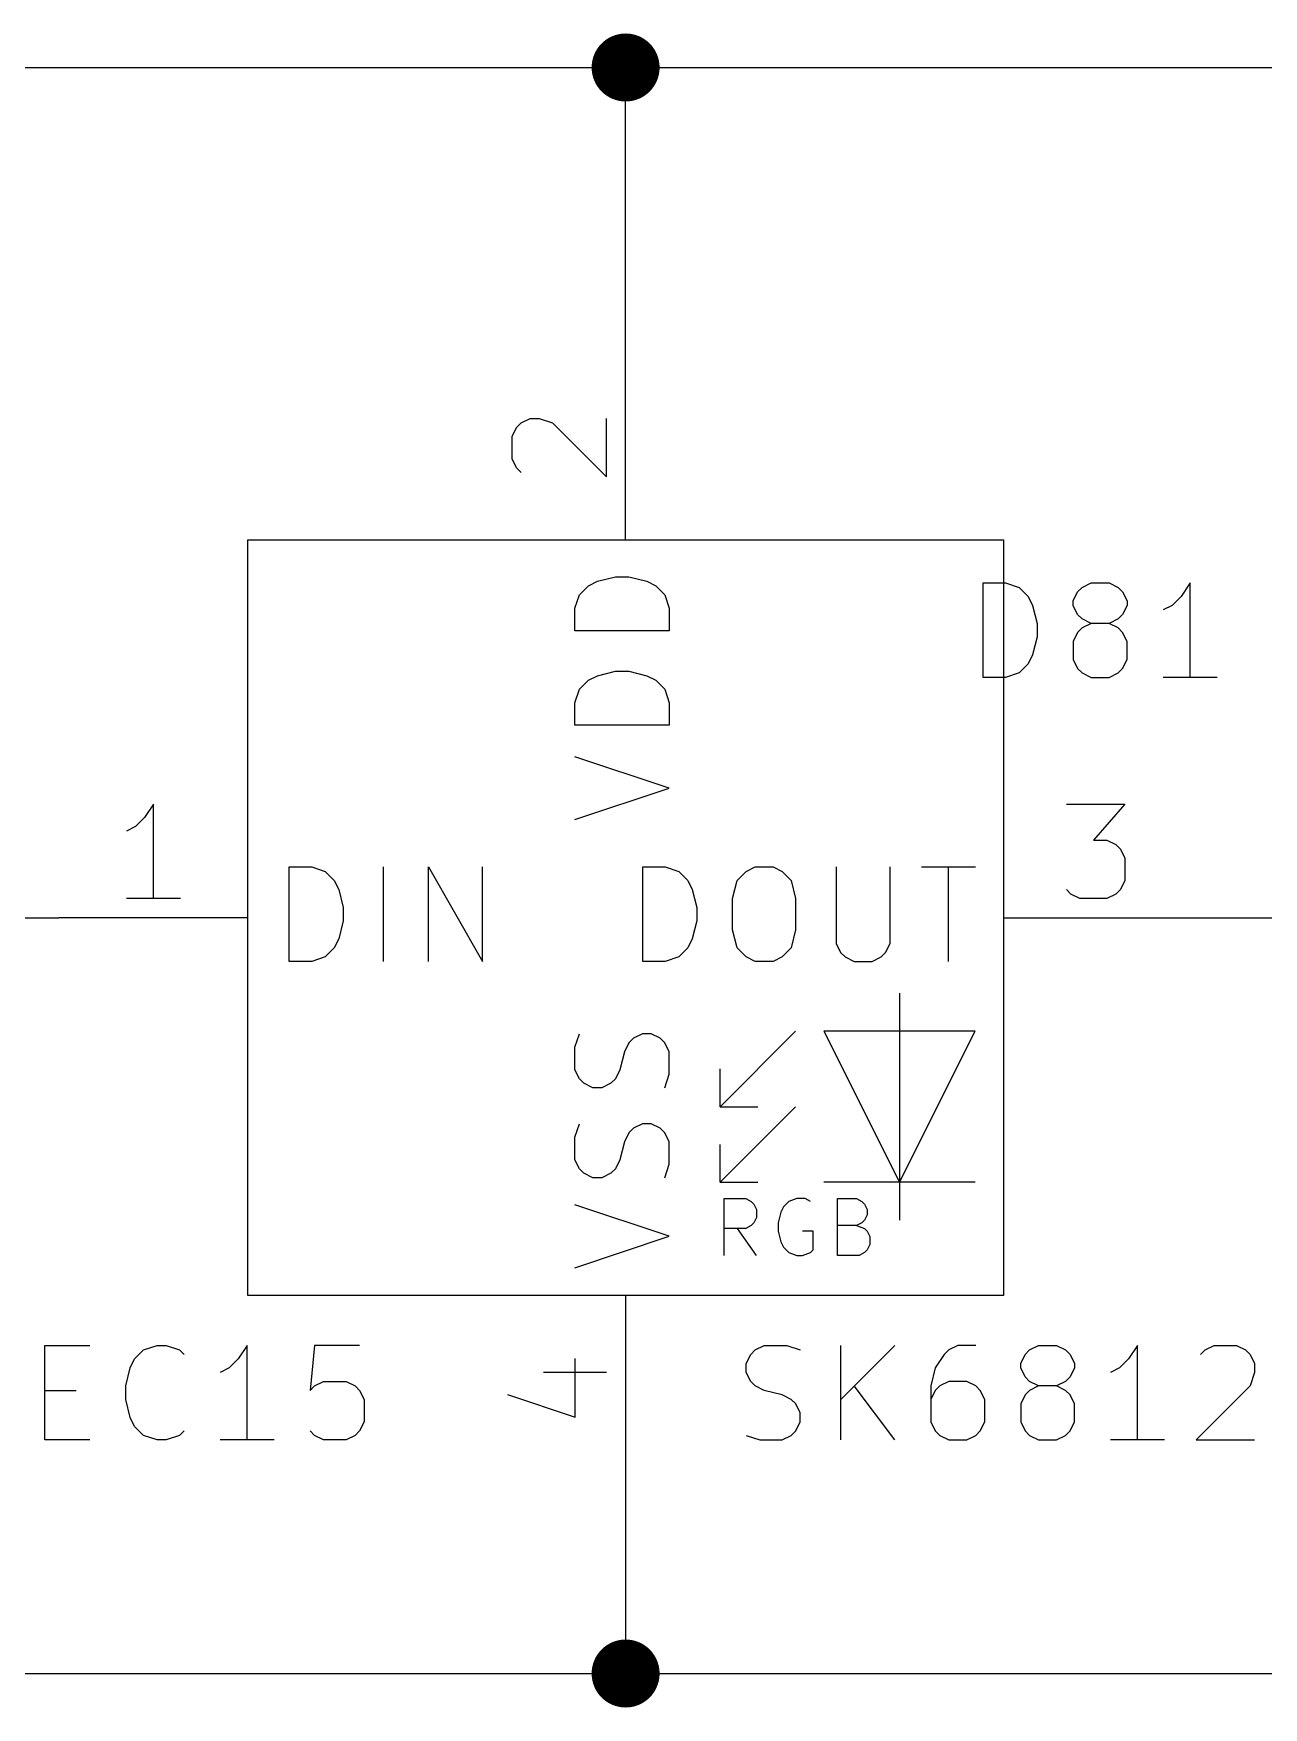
# Model space of a CAD drawing. Header units: millimetres. Extents: x 10 to 287, y -200 to -10.
# Drawn here: x 186.35 to 202.89, y -62.69 to -40.18 of the extents above; entities that cross this region are included whole.
import ezdxf

# ---------------------------------------------------------------- set-up
doc = ezdxf.new("R2010")
doc.units = ezdxf.units.MM
for name, color, linetype in [('GREENSIXTYFIVE', 129, 'CONTINUOUS'), ('LIGHTGREEN', 92, 'CONTINUOUS'), ('LIGHTRED', 12, 'CONTINUOUS'), ('RED', 14, 'CONTINUOUS'), ('WHITE', 250, 'CONTINUOUS')]:
    doc.layers.add(name, color=color, linetype=linetype)

msp = doc.modelspace()

# ---------------------------------------------------------------- linework, layer by layer
at = {"layer": 'GREENSIXTYFIVE', "linetype": 'CONTINUOUS'}
for p, q in [((193.688, -47.7278), (193.809, -47.6068)), ((193.688, -47.7278), (193.809, -47.6068)), ((193.809, -47.6068), (193.9299, -47.5463)), ((193.809, -47.6068), (193.9299, -47.5463)), ((193.9299, -47.5463), (194.1718, -47.4859)), ((193.9299, -47.5463), (194.1718, -47.4859)), ((194.1718, -47.4859), (194.3532, -47.4859)), ((194.1718, -47.4859), (194.3532, -47.4859)), ((194.3532, -47.4859), (194.5951, -47.5463)), ((194.3532, -47.4859), (194.5951, -47.5463)), ((194.5951, -47.5463), (194.7161, -47.6068)), ((194.5951, -47.5463), (194.7161, -47.6068)), ((194.7161, -47.6068), (194.8371, -47.7278)), ((194.7161, -47.6068), (194.8371, -47.7278)), ((199.1178, -48.8392), (199.1178, -47.5692)), ((199.1178, -47.5692), (199.4202, -47.5692)), ((199.1178, -48.8392), (199.1178, -47.5692)), ((199.1178, -47.5692), (199.4202, -47.5692)), ((199.4202, -47.5692), (199.6016, -47.6297)), ((199.4202, -47.5692), (199.6016, -47.6297)), ((199.6016, -47.6297), (199.7226, -47.7507)), ((199.6016, -47.6297), (199.7226, -47.7507)), ((200.3274, -47.8111), (200.3878, -47.6902)), ((200.3274, -47.8111), (200.3878, -47.6902)), ((200.3878, -47.6902), (200.4483, -47.6297)), ((200.3878, -47.6902), (200.4483, -47.6297)), ((200.4483, -47.6297), (200.5693, -47.5692)), ((200.4483, -47.6297), (200.5693, -47.5692)), ((200.5693, -47.5692), (200.8112, -47.5692)), ((200.5693, -47.5692), (200.8112, -47.5692)), ((200.8112, -47.5692), (200.9321, -47.6297)), ((200.8112, -47.5692), (200.9321, -47.6297)), ((200.9321, -47.6297), (200.9926, -47.6902)), ((200.9321, -47.6297), (200.9926, -47.6902)), ((200.9926, -47.6902), (201.0531, -47.8111)), ((200.9926, -47.6902), (201.0531, -47.8111)), ((201.8997, -47.5692), (201.7788, -47.7507)), ((201.8997, -47.5692), (201.7788, -47.7507)), ((201.8997, -48.8392), (201.8997, -47.5692)), ((201.8997, -48.8392), (201.8997, -47.5692)), ((193.6275, -47.9092), (193.688, -47.7278)), ((193.6275, -47.9092), (193.688, -47.7278)), ((193.6275, -48.2116), (193.6275, -47.9092)), ((193.6275, -48.2116), (193.6275, -47.9092)), ((194.8371, -47.7278), (194.8975, -47.9092)), ((194.8371, -47.7278), (194.8975, -47.9092)), ((194.8975, -47.9092), (194.8975, -48.2116)), ((194.8975, -47.9092), (194.8975, -48.2116)), ((199.7226, -47.7507), (199.7831, -47.8716)), ((199.7226, -47.7507), (199.7831, -47.8716)), ((199.7831, -47.8716), (199.8435, -48.1135)), ((199.7831, -47.8716), (199.8435, -48.1135)), ((200.3274, -47.8716), (200.3274, -47.8111)), ((200.3274, -47.8716), (200.3274, -47.8111)), ((200.3878, -47.9926), (200.3274, -47.8716)), ((200.3878, -47.9926), (200.3274, -47.8716)), ((201.0531, -47.8716), (200.9926, -47.9926)), ((201.0531, -47.8716), (200.9926, -47.9926)), ((201.0531, -47.8111), (201.0531, -47.8716)), ((201.0531, -47.8111), (201.0531, -47.8716)), ((201.6578, -47.8716), (201.5369, -47.9321)), ((201.6578, -47.8716), (201.5369, -47.9321)), ((201.7788, -47.7507), (201.6578, -47.8716)), ((201.7788, -47.7507), (201.6578, -47.8716)), ((199.8435, -48.1135), (199.8435, -48.2949)), ((199.8435, -48.1135), (199.8435, -48.2949)), ((200.4483, -48.053), (200.3878, -47.9926)), ((200.4483, -48.053), (200.3878, -47.9926)), ((200.5693, -48.1135), (200.4483, -48.053)), ((200.5693, -48.1135), (200.4483, -48.053)), ((200.5693, -48.1135), (200.4483, -48.174)), ((200.5693, -48.1135), (200.4483, -48.174)), ((200.8112, -48.1135), (200.5693, -48.1135)), ((200.8112, -48.1135), (200.5693, -48.1135)), ((200.9321, -48.053), (200.8112, -48.1135)), ((200.9321, -48.053), (200.8112, -48.1135)), ((200.9321, -48.174), (200.8112, -48.1135)), ((200.9321, -48.174), (200.8112, -48.1135)), ((200.9926, -47.9926), (200.9321, -48.053)), ((200.9926, -47.9926), (200.9321, -48.053)), ((194.8975, -48.2116), (193.6275, -48.2116)), ((194.8975, -48.2116), (193.6275, -48.2116)), ((199.8435, -48.2949), (199.7831, -48.5368)), ((199.8435, -48.2949), (199.7831, -48.5368)), ((200.3878, -48.2345), (200.3274, -48.3554)), ((200.3878, -48.2345), (200.3274, -48.3554)), ((200.3274, -48.3554), (200.3274, -48.5973)), ((200.3274, -48.3554), (200.3274, -48.5973)), ((200.4483, -48.174), (200.3878, -48.2345)), ((200.4483, -48.174), (200.3878, -48.2345)), ((200.9926, -48.2345), (200.9321, -48.174)), ((200.9926, -48.2345), (200.9321, -48.174)), ((201.0531, -48.3554), (200.9926, -48.2345)), ((201.0531, -48.3554), (200.9926, -48.2345)), ((201.0531, -48.5973), (201.0531, -48.3554)), ((201.0531, -48.5973), (201.0531, -48.3554)), ((199.7831, -48.5368), (199.7226, -48.6578)), ((199.7831, -48.5368), (199.7226, -48.6578)), ((200.3274, -48.5973), (200.3878, -48.7183)), ((200.3274, -48.5973), (200.3878, -48.7183)), ((200.9926, -48.7183), (201.0531, -48.5973)), ((200.9926, -48.7183), (201.0531, -48.5973)), ((193.809, -48.8768), (193.9299, -48.8163)), ((193.809, -48.8768), (193.9299, -48.8163)), ((193.9299, -48.8163), (194.1718, -48.7559)), ((193.9299, -48.8163), (194.1718, -48.7559)), ((194.1718, -48.7559), (194.3532, -48.7559)), ((194.1718, -48.7559), (194.3532, -48.7559)), ((194.3532, -48.7559), (194.5951, -48.8163)), ((194.3532, -48.7559), (194.5951, -48.8163)), ((194.5951, -48.8163), (194.7161, -48.8768)), ((194.5951, -48.8163), (194.7161, -48.8768)), ((199.6016, -48.7788), (199.4202, -48.8392)), ((199.6016, -48.7788), (199.4202, -48.8392)), ((199.7226, -48.6578), (199.6016, -48.7788)), ((199.7226, -48.6578), (199.6016, -48.7788)), ((200.3878, -48.7183), (200.4483, -48.7788)), ((200.3878, -48.7183), (200.4483, -48.7788)), ((200.4483, -48.7788), (200.5693, -48.8392)), ((200.4483, -48.7788), (200.5693, -48.8392)), ((200.8112, -48.8392), (200.9321, -48.7788)), ((200.8112, -48.8392), (200.9321, -48.7788)), ((200.9321, -48.7788), (200.9926, -48.7183)), ((200.9321, -48.7788), (200.9926, -48.7183)), ((193.6275, -49.1792), (193.688, -48.9978)), ((193.6275, -49.1792), (193.688, -48.9978)), ((193.688, -48.9978), (193.809, -48.8768)), ((193.688, -48.9978), (193.809, -48.8768)), ((194.7161, -48.8768), (194.8371, -48.9978)), ((194.7161, -48.8768), (194.8371, -48.9978)), ((194.8371, -48.9978), (194.8975, -49.1792)), ((194.8371, -48.9978), (194.8975, -49.1792)), ((199.4202, -48.8392), (199.1178, -48.8392)), ((199.4202, -48.8392), (199.1178, -48.8392)), ((200.5693, -48.8392), (200.8112, -48.8392)), ((200.5693, -48.8392), (200.8112, -48.8392)), ((202.2626, -48.8392), (201.5369, -48.8392)), ((202.2626, -48.8392), (201.5369, -48.8392)), ((193.6275, -49.4816), (193.6275, -49.1792)), ((193.6275, -49.4816), (193.6275, -49.1792)), ((194.8975, -49.1792), (194.8975, -49.4816)), ((194.8975, -49.1792), (194.8975, -49.4816)), ((194.8975, -49.4816), (193.6275, -49.4816)), ((194.8975, -49.4816), (193.6275, -49.4816)), ((194.8975, -50.3283), (193.6275, -49.9049)), ((194.8975, -50.3283), (193.6275, -49.9049)), ((193.6275, -50.7516), (194.8975, -50.3283)), ((193.6275, -50.7516), (194.8975, -50.3283)), ((189.7863, -52.6575), (189.7863, -51.3875)), ((189.7863, -51.3875), (190.0887, -51.3875)), ((189.7863, -52.6575), (189.7863, -51.3875)), ((189.7863, -51.3875), (190.0887, -51.3875)), ((190.0887, -51.3875), (190.2701, -51.448)), ((190.0887, -51.3875), (190.2701, -51.448)), ((190.2701, -51.448), (190.3911, -51.569)), ((190.2701, -51.448), (190.3911, -51.569)), ((191.0563, -52.6575), (191.0563, -51.3875)), ((191.0563, -52.6575), (191.0563, -51.3875)), ((191.6611, -52.6575), (191.6611, -51.3875)), ((191.6611, -51.3875), (192.3868, -52.6575)), ((191.6611, -52.6575), (191.6611, -51.3875)), ((191.6611, -51.3875), (192.3868, -52.6575)), ((192.3868, -52.6575), (192.3868, -51.3875)), ((192.3868, -52.6575), (192.3868, -51.3875)), ((194.5397, -52.6575), (194.5397, -51.3875)), ((194.5397, -51.3875), (194.8421, -51.3875)), ((194.5397, -52.6575), (194.5397, -51.3875)), ((194.5397, -51.3875), (194.8421, -51.3875)), ((194.8421, -51.3875), (195.0235, -51.448)), ((194.8421, -51.3875), (195.0235, -51.448)), ((195.0235, -51.448), (195.1445, -51.569)), ((195.0235, -51.448), (195.1445, -51.569)), ((195.8097, -51.569), (195.9307, -51.448)), ((195.8097, -51.569), (195.9307, -51.448)), ((195.9307, -51.448), (196.0516, -51.3875)), ((195.9307, -51.448), (196.0516, -51.3875)), ((196.0516, -51.3875), (196.2935, -51.3875)), ((196.0516, -51.3875), (196.2935, -51.3875)), ((196.2935, -51.3875), (196.4145, -51.448)), ((196.2935, -51.3875), (196.4145, -51.448)), ((196.4145, -51.448), (196.5354, -51.569)), ((196.4145, -51.448), (196.5354, -51.569)), ((197.1402, -51.3875), (197.1402, -52.4156)), ((197.1402, -51.3875), (197.1402, -52.4156)), ((197.8659, -52.4156), (197.8659, -51.3875)), ((197.8659, -52.4156), (197.8659, -51.3875)), ((198.2893, -51.3875), (199.015, -51.3875)), ((198.2893, -51.3875), (199.015, -51.3875)), ((198.6522, -52.6575), (198.6522, -51.3875)), ((198.6522, -52.6575), (198.6522, -51.3875)), ((190.3911, -51.569), (190.4516, -51.6899)), ((190.3911, -51.569), (190.4516, -51.6899)), ((190.4516, -51.6899), (190.512, -51.9318)), ((190.4516, -51.6899), (190.512, -51.9318)), ((195.1445, -51.569), (195.205, -51.6899)), ((195.1445, -51.569), (195.205, -51.6899)), ((195.205, -51.6899), (195.2654, -51.9318)), ((195.205, -51.6899), (195.2654, -51.9318)), ((195.7493, -51.8109), (195.8097, -51.569)), ((195.7493, -51.8109), (195.8097, -51.569)), ((196.5354, -51.569), (196.5959, -51.8109)), ((196.5354, -51.569), (196.5959, -51.8109)), ((190.512, -51.9318), (190.512, -52.1132)), ((190.512, -51.9318), (190.512, -52.1132)), ((195.2654, -51.9318), (195.2654, -52.1132)), ((195.2654, -51.9318), (195.2654, -52.1132)), ((195.7493, -52.2342), (195.7493, -51.8109)), ((195.7493, -52.2342), (195.7493, -51.8109)), ((196.5959, -51.8109), (196.5959, -52.2342)), ((196.5959, -51.8109), (196.5959, -52.2342)), ((190.512, -52.1132), (190.4516, -52.3551)), ((190.512, -52.1132), (190.4516, -52.3551)), ((195.2654, -52.1132), (195.205, -52.3551)), ((195.2654, -52.1132), (195.205, -52.3551)), ((190.4516, -52.3551), (190.3911, -52.4761)), ((190.4516, -52.3551), (190.3911, -52.4761)), ((195.205, -52.3551), (195.1445, -52.4761)), ((195.205, -52.3551), (195.1445, -52.4761)), ((195.8097, -52.4761), (195.7493, -52.2342)), ((195.8097, -52.4761), (195.7493, -52.2342)), ((196.5959, -52.2342), (196.5354, -52.4761)), ((196.5959, -52.2342), (196.5354, -52.4761)), ((197.1402, -52.4156), (197.2007, -52.5366)), ((197.1402, -52.4156), (197.2007, -52.5366)), ((197.8055, -52.5366), (197.8659, -52.4156)), ((197.8055, -52.5366), (197.8659, -52.4156)), ((190.0887, -52.6575), (189.7863, -52.6575)), ((190.0887, -52.6575), (189.7863, -52.6575)), ((190.2701, -52.5971), (190.0887, -52.6575)), ((190.2701, -52.5971), (190.0887, -52.6575)), ((190.3911, -52.4761), (190.2701, -52.5971)), ((190.3911, -52.4761), (190.2701, -52.5971)), ((194.8421, -52.6575), (194.5397, -52.6575)), ((194.8421, -52.6575), (194.5397, -52.6575)), ((195.0235, -52.5971), (194.8421, -52.6575)), ((195.0235, -52.5971), (194.8421, -52.6575)), ((195.1445, -52.4761), (195.0235, -52.5971)), ((195.1445, -52.4761), (195.0235, -52.5971)), ((195.9307, -52.5971), (195.8097, -52.4761)), ((195.9307, -52.5971), (195.8097, -52.4761)), ((196.0516, -52.6575), (195.9307, -52.5971)), ((196.0516, -52.6575), (195.9307, -52.5971)), ((196.2935, -52.6575), (196.0516, -52.6575)), ((196.2935, -52.6575), (196.0516, -52.6575)), ((196.4145, -52.5971), (196.2935, -52.6575)), ((196.4145, -52.5971), (196.2935, -52.6575)), ((196.5354, -52.4761), (196.4145, -52.5971)), ((196.5354, -52.4761), (196.4145, -52.5971)), ((197.2007, -52.5366), (197.2612, -52.5971)), ((197.2007, -52.5366), (197.2612, -52.5971)), ((197.2612, -52.5971), (197.3821, -52.6575)), ((197.2612, -52.5971), (197.3821, -52.6575)), ((197.3821, -52.6575), (197.624, -52.6575)), ((197.3821, -52.6575), (197.624, -52.6575)), ((197.624, -52.6575), (197.745, -52.5971)), ((197.624, -52.6575), (197.745, -52.5971)), ((197.745, -52.5971), (197.8055, -52.5366)), ((197.745, -52.5971), (197.8055, -52.5366)), ((193.6275, -53.8117), (193.688, -53.6302)), ((193.6275, -53.8117), (193.688, -53.6302)), ((194.3532, -53.7512), (194.2928, -53.8721)), ((194.3532, -53.7512), (194.2928, -53.8721)), ((194.4137, -53.6907), (194.3532, -53.7512)), ((194.4137, -53.6907), (194.3532, -53.7512)), ((194.5347, -53.6302), (194.4137, -53.6907)), ((194.5347, -53.6302), (194.4137, -53.6907)), ((194.6556, -53.6302), (194.5347, -53.6302)), ((194.6556, -53.6302), (194.5347, -53.6302)), ((194.7766, -53.6907), (194.6556, -53.6302)), ((194.7766, -53.6907), (194.6556, -53.6302)), ((194.8371, -53.7512), (194.7766, -53.6907)), ((194.8371, -53.7512), (194.7766, -53.6907)), ((194.8975, -53.8721), (194.8371, -53.7512)), ((194.8975, -53.8721), (194.8371, -53.7512)), ((193.6275, -54.114), (193.6275, -53.8117)), ((193.6275, -54.114), (193.6275, -53.8117)), ((194.2928, -53.8721), (194.2323, -54.114)), ((194.2928, -53.8721), (194.2323, -54.114)), ((194.8975, -54.1745), (194.8975, -53.8721)), ((194.8975, -54.1745), (194.8975, -53.8721)), ((193.688, -54.235), (193.6275, -54.114)), ((193.688, -54.235), (193.6275, -54.114)), ((193.7485, -54.2955), (193.688, -54.235)), ((193.7485, -54.2955), (193.688, -54.235)), ((194.1718, -54.235), (194.1113, -54.2955)), ((194.1718, -54.235), (194.1113, -54.2955)), ((194.2323, -54.114), (194.1718, -54.235)), ((194.2323, -54.114), (194.1718, -54.235)), ((194.8371, -54.3559), (194.8975, -54.1745)), ((194.8371, -54.3559), (194.8975, -54.1745)), ((193.8694, -54.3559), (193.7485, -54.2955)), ((193.8694, -54.3559), (193.7485, -54.2955)), ((193.9904, -54.3559), (193.8694, -54.3559)), ((193.9904, -54.3559), (193.8694, -54.3559)), ((194.1113, -54.2955), (193.9904, -54.3559)), ((194.1113, -54.2955), (193.9904, -54.3559)), ((193.6275, -55.0212), (193.688, -54.8397)), ((193.6275, -55.0212), (193.688, -54.8397)), ((194.4137, -54.9002), (194.3532, -54.9607)), ((194.4137, -54.9002), (194.3532, -54.9607)), ((194.5347, -54.8397), (194.4137, -54.9002)), ((194.5347, -54.8397), (194.4137, -54.9002)), ((194.6556, -54.8397), (194.5347, -54.8397)), ((194.6556, -54.8397), (194.5347, -54.8397)), ((194.7766, -54.9002), (194.6556, -54.8397)), ((194.7766, -54.9002), (194.6556, -54.8397)), ((194.8371, -54.9607), (194.7766, -54.9002)), ((194.8371, -54.9607), (194.7766, -54.9002)), ((193.6275, -55.3235), (193.6275, -55.0212)), ((193.6275, -55.3235), (193.6275, -55.0212)), ((194.2928, -55.0816), (194.2323, -55.3235)), ((194.2928, -55.0816), (194.2323, -55.3235)), ((194.3532, -54.9607), (194.2928, -55.0816)), ((194.3532, -54.9607), (194.2928, -55.0816)), ((194.8975, -55.0816), (194.8371, -54.9607)), ((194.8975, -55.0816), (194.8371, -54.9607)), ((194.8975, -55.384), (194.8975, -55.0816)), ((194.8975, -55.384), (194.8975, -55.0816)), ((193.688, -55.4445), (193.6275, -55.3235)), ((193.688, -55.4445), (193.6275, -55.3235)), ((194.2323, -55.3235), (194.1718, -55.4445)), ((194.2323, -55.3235), (194.1718, -55.4445)), ((193.7485, -55.505), (193.688, -55.4445)), ((193.7485, -55.505), (193.688, -55.4445)), ((193.8694, -55.5654), (193.7485, -55.505)), ((193.8694, -55.5654), (193.7485, -55.505)), ((193.9904, -55.5654), (193.8694, -55.5654)), ((193.9904, -55.5654), (193.8694, -55.5654)), ((194.1113, -55.505), (193.9904, -55.5654)), ((194.1113, -55.505), (193.9904, -55.5654)), ((194.1718, -55.4445), (194.1113, -55.505)), ((194.1718, -55.4445), (194.1113, -55.505)), ((194.8371, -55.5654), (194.8975, -55.384)), ((194.8371, -55.5654), (194.8975, -55.384)), ((194.8975, -56.3517), (193.6275, -55.9283)), ((194.8975, -56.3517), (193.6275, -55.9283)), ((193.6275, -56.775), (194.8975, -56.3517)), ((193.6275, -56.775), (194.8975, -56.3517)), ((186.4986, -59.0889), (186.4986, -57.8189)), ((186.4986, -57.8189), (187.1034, -57.8189)), ((186.4986, -59.0889), (186.4986, -57.8189)), ((186.4986, -57.8189), (187.1034, -57.8189)), ((187.8291, -57.8794), (188.0105, -57.8189)), ((187.8291, -57.8794), (188.0105, -57.8189)), ((188.0105, -57.8189), (188.1314, -57.8189)), ((188.0105, -57.8189), (188.1314, -57.8189)), ((188.1314, -57.8189), (188.3129, -57.8794)), ((188.1314, -57.8189), (188.3129, -57.8794)), ((189.22, -57.8189), (189.0991, -58.0004)), ((189.22, -57.8189), (189.0991, -58.0004)), ((189.22, -59.0889), (189.22, -57.8189)), ((189.22, -59.0889), (189.22, -57.8189)), ((190.1271, -57.8189), (190.0667, -58.4237)), ((190.1271, -57.8189), (190.0667, -58.4237)), ((190.7319, -57.8189), (190.1271, -57.8189)), ((190.7319, -57.8189), (190.1271, -57.8189)), ((196.054, -57.8794), (196.175, -57.8189)), ((196.054, -57.8794), (196.175, -57.8189)), ((196.175, -57.8189), (196.4773, -57.8189)), ((196.175, -57.8189), (196.4773, -57.8189)), ((196.4773, -57.8189), (196.6588, -57.8794)), ((196.4773, -57.8189), (196.6588, -57.8794)), ((197.203, -59.0889), (197.203, -57.8189)), ((197.9287, -57.8189), (197.203, -58.5446)), ((197.203, -59.0889), (197.203, -57.8189)), ((197.9287, -57.8189), (197.203, -58.5446)), ((198.7754, -57.8189), (198.6545, -57.8794)), ((198.7754, -57.8189), (198.6545, -57.8794)), ((199.0173, -57.8189), (198.7754, -57.8189)), ((199.0173, -57.8189), (198.7754, -57.8189)), ((199.743, -57.8794), (199.864, -57.8189)), ((199.743, -57.8794), (199.864, -57.8189)), ((199.864, -57.8189), (200.1059, -57.8189)), ((199.864, -57.8189), (200.1059, -57.8189)), ((200.1059, -57.8189), (200.2268, -57.8794)), ((200.1059, -57.8189), (200.2268, -57.8794)), ((201.1944, -57.8189), (201.0735, -58.0004)), ((201.1944, -57.8189), (201.0735, -58.0004)), ((201.1944, -59.0889), (201.1944, -57.8189)), ((201.1944, -59.0889), (201.1944, -57.8189)), ((202.1015, -57.8794), (202.2225, -57.8189)), ((202.1015, -57.8794), (202.2225, -57.8189)), ((202.2225, -57.8189), (202.5249, -57.8189)), ((202.2225, -57.8189), (202.5249, -57.8189)), ((202.5249, -57.8189), (202.6458, -57.8794)), ((202.5249, -57.8189), (202.6458, -57.8794)), ((187.6476, -58.1213), (187.7081, -58.0004)), ((187.6476, -58.1213), (187.7081, -58.0004)), ((187.7081, -58.0004), (187.8291, -57.8794)), ((187.7081, -58.0004), (187.8291, -57.8794)), ((188.3129, -57.8794), (188.3733, -57.9399)), ((188.3129, -57.8794), (188.3733, -57.9399)), ((189.0991, -58.0004), (188.9781, -58.1213)), ((189.0991, -58.0004), (188.9781, -58.1213)), ((195.9331, -58.0608), (195.9935, -57.9399)), ((195.9331, -58.0608), (195.9935, -57.9399)), ((195.9331, -58.1818), (195.9331, -58.0608)), ((195.9331, -58.1818), (195.9331, -58.0608)), ((195.9935, -57.9399), (196.054, -57.8794)), ((195.9935, -57.9399), (196.054, -57.8794)), ((198.594, -57.9399), (198.473, -58.1213)), ((198.594, -57.9399), (198.473, -58.1213)), ((198.6545, -57.8794), (198.594, -57.9399)), ((198.6545, -57.8794), (198.594, -57.9399)), ((199.6221, -58.0608), (199.6825, -57.9399)), ((199.6221, -58.0608), (199.6825, -57.9399)), ((199.6221, -58.1213), (199.6221, -58.0608)), ((199.6221, -58.1213), (199.6221, -58.0608)), ((199.6825, -57.9399), (199.743, -57.8794)), ((199.6825, -57.9399), (199.743, -57.8794)), ((200.2268, -57.8794), (200.2873, -57.9399)), ((200.2268, -57.8794), (200.2873, -57.9399)), ((200.2873, -57.9399), (200.3478, -58.0608)), ((200.2873, -57.9399), (200.3478, -58.0608)), ((200.3478, -58.0608), (200.3478, -58.1213)), ((200.3478, -58.0608), (200.3478, -58.1213)), ((201.0735, -58.0004), (200.9525, -58.1213)), ((201.0735, -58.0004), (200.9525, -58.1213)), ((202.0411, -57.9399), (202.1015, -57.8794)), ((202.0411, -57.9399), (202.1015, -57.8794)), ((202.6458, -57.8794), (202.7063, -57.9399)), ((202.6458, -57.8794), (202.7063, -57.9399)), ((202.7063, -57.9399), (202.7668, -58.0608)), ((202.7063, -57.9399), (202.7668, -58.0608)), ((202.7668, -58.0608), (202.7668, -58.1818)), ((202.7668, -58.0608), (202.7668, -58.1818)), ((187.5872, -58.3632), (187.6476, -58.1213)), ((187.5872, -58.3632), (187.6476, -58.1213)), ((188.9781, -58.1213), (188.8572, -58.1818)), ((188.9781, -58.1213), (188.8572, -58.1818)), ((195.9935, -58.3027), (195.9331, -58.1818)), ((195.9935, -58.3027), (195.9331, -58.1818)), ((198.473, -58.1213), (198.4126, -58.3632)), ((198.473, -58.1213), (198.4126, -58.3632)), ((199.6825, -58.2423), (199.6221, -58.1213)), ((199.6825, -58.2423), (199.6221, -58.1213)), ((199.743, -58.3027), (199.6825, -58.2423)), ((199.743, -58.3027), (199.6825, -58.2423)), ((200.2873, -58.2423), (200.2268, -58.3027)), ((200.2873, -58.2423), (200.2268, -58.3027)), ((200.3478, -58.1213), (200.2873, -58.2423)), ((200.3478, -58.1213), (200.2873, -58.2423)), ((200.9525, -58.1213), (200.8316, -58.1818)), ((200.9525, -58.1213), (200.8316, -58.1818)), ((202.7668, -58.1818), (202.7063, -58.3632)), ((202.7668, -58.1818), (202.7063, -58.3632)), ((186.4986, -58.4237), (186.922, -58.4237)), ((186.4986, -58.4237), (186.922, -58.4237)), ((187.5872, -58.5446), (187.5872, -58.3632)), ((187.5872, -58.5446), (187.5872, -58.3632)), ((190.0667, -58.4237), (190.1271, -58.3632)), ((190.0667, -58.4237), (190.1271, -58.3632)), ((190.1271, -58.3632), (190.2481, -58.3027)), ((190.1271, -58.3632), (190.2481, -58.3027)), ((190.2481, -58.3027), (190.5505, -58.3027)), ((190.2481, -58.3027), (190.5505, -58.3027)), ((190.5505, -58.3027), (190.6714, -58.3632)), ((190.5505, -58.3027), (190.6714, -58.3632)), ((190.6714, -58.3632), (190.7319, -58.4237)), ((190.6714, -58.3632), (190.7319, -58.4237)), ((190.7319, -58.4237), (190.7924, -58.5446)), ((190.7319, -58.4237), (190.7924, -58.5446)), ((196.054, -58.3632), (195.9935, -58.3027)), ((196.054, -58.3632), (195.9935, -58.3027)), ((196.175, -58.4237), (196.054, -58.3632)), ((196.175, -58.4237), (196.054, -58.3632)), ((196.4169, -58.4842), (196.175, -58.4237)), ((196.4169, -58.4842), (196.175, -58.4237)), ((196.5378, -58.5446), (196.4169, -58.4842)), ((196.5378, -58.5446), (196.4169, -58.4842)), ((197.9287, -59.0889), (197.3845, -58.3632)), ((197.9287, -59.0889), (197.3845, -58.3632)), ((198.4126, -58.3632), (198.4126, -58.847)), ((198.4126, -58.3632), (198.4126, -58.847)), ((198.473, -58.4237), (198.4126, -58.5446)), ((198.473, -58.4237), (198.4126, -58.5446)), ((198.5335, -58.3632), (198.473, -58.4237)), ((198.5335, -58.3632), (198.473, -58.4237)), ((198.6545, -58.3027), (198.5335, -58.3632)), ((198.6545, -58.3027), (198.5335, -58.3632)), ((198.8964, -58.3027), (198.6545, -58.3027)), ((198.8964, -58.3027), (198.6545, -58.3027)), ((199.0173, -58.3632), (198.8964, -58.3027)), ((199.0173, -58.3632), (198.8964, -58.3027)), ((199.0778, -58.4237), (199.0173, -58.3632)), ((199.0778, -58.4237), (199.0173, -58.3632)), ((199.1383, -58.5446), (199.0778, -58.4237)), ((199.1383, -58.5446), (199.0778, -58.4237)), ((199.6825, -58.4842), (199.6221, -58.6051)), ((199.6825, -58.4842), (199.6221, -58.6051)), ((199.743, -58.4237), (199.6825, -58.4842)), ((199.743, -58.4237), (199.6825, -58.4842)), ((199.864, -58.3632), (199.743, -58.3027)), ((199.864, -58.3632), (199.743, -58.3027)), ((199.864, -58.3632), (199.743, -58.4237)), ((199.864, -58.3632), (199.743, -58.4237)), ((200.1059, -58.3632), (199.864, -58.3632)), ((200.1059, -58.3632), (199.864, -58.3632)), ((200.2268, -58.3027), (200.1059, -58.3632)), ((200.2268, -58.3027), (200.1059, -58.3632)), ((200.2268, -58.4237), (200.1059, -58.3632)), ((200.2268, -58.4237), (200.1059, -58.3632)), ((200.2873, -58.4842), (200.2268, -58.4237)), ((200.2873, -58.4842), (200.2268, -58.4237)), ((200.3478, -58.6051), (200.2873, -58.4842)), ((200.3478, -58.6051), (200.2873, -58.4842)), ((202.7063, -58.3632), (201.9806, -59.0889)), ((202.7063, -58.3632), (201.9806, -59.0889)), ((187.6476, -58.7865), (187.5872, -58.5446)), ((187.6476, -58.7865), (187.5872, -58.5446)), ((190.7924, -58.5446), (190.7924, -58.847)), ((190.7924, -58.5446), (190.7924, -58.847)), ((196.5983, -58.6051), (196.5378, -58.5446)), ((196.5983, -58.6051), (196.5378, -58.5446)), ((196.6588, -58.7261), (196.5983, -58.6051)), ((196.6588, -58.7261), (196.5983, -58.6051)), ((196.6588, -58.847), (196.6588, -58.7261)), ((196.6588, -58.847), (196.6588, -58.7261)), ((199.1383, -58.847), (199.1383, -58.5446)), ((199.1383, -58.847), (199.1383, -58.5446)), ((199.6221, -58.6051), (199.6221, -58.847)), ((199.6221, -58.6051), (199.6221, -58.847)), ((200.3478, -58.847), (200.3478, -58.6051)), ((200.3478, -58.847), (200.3478, -58.6051)), ((187.7081, -58.9075), (187.6476, -58.7865)), ((187.7081, -58.9075), (187.6476, -58.7865)), ((187.8291, -59.0285), (187.7081, -58.9075)), ((187.8291, -59.0285), (187.7081, -58.9075)), ((190.7924, -58.847), (190.7319, -58.968)), ((190.7924, -58.847), (190.7319, -58.968)), ((196.5983, -58.968), (196.6588, -58.847)), ((196.5983, -58.968), (196.6588, -58.847)), ((198.4126, -58.847), (198.473, -58.968)), ((198.4126, -58.847), (198.473, -58.968)), ((199.0778, -58.968), (199.1383, -58.847)), ((199.0778, -58.968), (199.1383, -58.847)), ((199.6221, -58.847), (199.6825, -58.968)), ((199.6221, -58.847), (199.6825, -58.968)), ((200.2873, -58.968), (200.3478, -58.847)), ((200.2873, -58.968), (200.3478, -58.847)), ((187.1034, -59.0889), (186.4986, -59.0889)), ((187.1034, -59.0889), (186.4986, -59.0889)), ((188.0105, -59.0889), (187.8291, -59.0285)), ((188.0105, -59.0889), (187.8291, -59.0285)), ((188.1314, -59.0889), (188.0105, -59.0889)), ((188.1314, -59.0889), (188.0105, -59.0889)), ((188.3129, -59.0285), (188.1314, -59.0889)), ((188.3129, -59.0285), (188.1314, -59.0889)), ((188.3733, -58.968), (188.3129, -59.0285)), ((188.3733, -58.968), (188.3129, -59.0285)), ((189.5829, -59.0889), (188.8572, -59.0889)), ((189.5829, -59.0889), (188.8572, -59.0889)), ((190.1271, -59.0285), (190.0667, -58.968)), ((190.1271, -59.0285), (190.0667, -58.968)), ((190.2481, -59.0889), (190.1271, -59.0285)), ((190.2481, -59.0889), (190.1271, -59.0285)), ((190.5505, -59.0889), (190.2481, -59.0889)), ((190.5505, -59.0889), (190.2481, -59.0889)), ((190.6714, -59.0285), (190.5505, -59.0889)), ((190.6714, -59.0285), (190.5505, -59.0889)), ((190.7319, -58.968), (190.6714, -59.0285)), ((190.7319, -58.968), (190.6714, -59.0285)), ((195.9331, -59.0285), (196.1145, -59.0889)), ((195.9331, -59.0285), (196.1145, -59.0889)), ((196.1145, -59.0889), (196.4169, -59.0889)), ((196.1145, -59.0889), (196.4169, -59.0889)), ((196.4169, -59.0889), (196.5378, -59.0285)), ((196.4169, -59.0889), (196.5378, -59.0285)), ((196.5378, -59.0285), (196.5983, -58.968)), ((196.5378, -59.0285), (196.5983, -58.968)), ((198.473, -58.968), (198.5335, -59.0285)), ((198.473, -58.968), (198.5335, -59.0285)), ((198.5335, -59.0285), (198.6545, -59.0889)), ((198.5335, -59.0285), (198.6545, -59.0889)), ((198.6545, -59.0889), (198.8964, -59.0889)), ((198.6545, -59.0889), (198.8964, -59.0889)), ((198.8964, -59.0889), (199.0173, -59.0285)), ((198.8964, -59.0889), (199.0173, -59.0285)), ((199.0173, -59.0285), (199.0778, -58.968)), ((199.0173, -59.0285), (199.0778, -58.968)), ((199.6825, -58.968), (199.743, -59.0285)), ((199.6825, -58.968), (199.743, -59.0285)), ((199.743, -59.0285), (199.864, -59.0889)), ((199.743, -59.0285), (199.864, -59.0889)), ((199.864, -59.0889), (200.1059, -59.0889)), ((199.864, -59.0889), (200.1059, -59.0889)), ((200.1059, -59.0889), (200.2268, -59.0285)), ((200.1059, -59.0889), (200.2268, -59.0285)), ((200.2268, -59.0285), (200.2873, -58.968)), ((200.2268, -59.0285), (200.2873, -58.968)), ((201.5573, -59.0889), (200.8316, -59.0889)), ((201.5573, -59.0889), (200.8316, -59.0889)), ((201.9806, -59.0889), (202.7668, -59.0889)), ((201.9806, -59.0889), (202.7668, -59.0889))]:
    msp.add_line(p, q, dxfattribs=at)
at = {"layer": 'LIGHTGREEN', "linetype": 'CONTINUOUS'}
for p, q in [((176.53, -40.64), (194.31, -40.64)), ((194.31, -40.64), (212.09, -40.64)), ((194.31, -44.45), (194.31, -40.64)), ((184.15, -52.07), (186.69, -52.07)), ((201.93, -52.07), (204.47, -52.07)), ((194.31, -59.69), (194.31, -62.23)), ((176.53, -62.23), (194.31, -62.23)), ((194.31, -62.23), (212.09, -62.23))]:
    msp.add_line(p, q, dxfattribs=at)
at = {"layer": 'LIGHTGREEN', "const_width": 0.4572}
for points in [[(194.0814, -40.64, 1), (194.5386, -40.64, 1)], [(194.0814, -62.23, 1), (194.5386, -62.23, 1)]]:
    msp.add_lwpolyline(points, format="xyb", close=True, dxfattribs=at)
at = {"layer": 'LIGHTRED', "linetype": 'CONTINUOUS'}
for p, q in [((192.8434, -45.478), (192.9039, -45.4175)), ((192.8434, -45.478), (192.9039, -45.4175)), ((192.9039, -45.4175), (193.0248, -45.357)), ((192.9039, -45.4175), (193.0248, -45.357)), ((193.0248, -45.357), (193.1458, -45.357)), ((193.0248, -45.357), (193.1458, -45.357)), ((193.1458, -45.357), (193.3272, -45.4175)), ((193.1458, -45.357), (193.3272, -45.4175)), ((193.3272, -45.4175), (194.0529, -46.1432)), ((193.3272, -45.4175), (194.0529, -46.1432)), ((194.0529, -46.1432), (194.0529, -45.357)), ((194.0529, -46.1432), (194.0529, -45.357)), ((192.7829, -45.5989), (192.8434, -45.478)), ((192.7829, -45.5989), (192.8434, -45.478)), ((192.7829, -45.9013), (192.7829, -45.5989)), ((192.7829, -45.9013), (192.7829, -45.5989)), ((192.8434, -46.0223), (192.7829, -45.9013)), ((192.8434, -46.0223), (192.7829, -45.9013)), ((192.9039, -46.0827), (192.8434, -46.0223)), ((192.9039, -46.0827), (192.8434, -46.0223)), ((187.96, -50.5429), (187.8391, -50.7244)), ((187.96, -50.5429), (187.8391, -50.7244)), ((187.96, -51.8129), (187.96, -50.5429)), ((187.96, -51.8129), (187.96, -50.5429)), ((200.2367, -50.5429), (201.0229, -50.5429)), ((200.2367, -50.5429), (201.0229, -50.5429)), ((201.0229, -50.5429), (200.5995, -51.0267)), ((201.0229, -50.5429), (200.5995, -51.0267)), ((187.7181, -50.8453), (187.5972, -50.9058)), ((187.7181, -50.8453), (187.5972, -50.9058)), ((187.8391, -50.7244), (187.7181, -50.8453)), ((187.8391, -50.7244), (187.7181, -50.8453)), ((200.5995, -51.0267), (200.781, -51.0267)), ((200.5995, -51.0267), (200.781, -51.0267)), ((200.781, -51.0267), (200.9019, -51.0872)), ((200.781, -51.0267), (200.9019, -51.0872)), ((200.9019, -51.0872), (200.9624, -51.1477)), ((200.9019, -51.0872), (200.9624, -51.1477)), ((200.9624, -51.1477), (201.0229, -51.2686)), ((200.9624, -51.1477), (201.0229, -51.2686)), ((201.0229, -51.2686), (201.0229, -51.571)), ((201.0229, -51.2686), (201.0229, -51.571)), ((200.2972, -51.7525), (200.2367, -51.692)), ((200.2972, -51.7525), (200.2367, -51.692)), ((200.4181, -51.8129), (200.2972, -51.7525)), ((200.4181, -51.8129), (200.2972, -51.7525)), ((200.9019, -51.7525), (200.781, -51.8129)), ((200.9019, -51.7525), (200.781, -51.8129)), ((200.9624, -51.692), (200.9019, -51.7525)), ((200.9624, -51.692), (200.9019, -51.7525)), ((201.0229, -51.571), (200.9624, -51.692)), ((201.0229, -51.571), (200.9624, -51.692)), ((188.3229, -51.8129), (187.5972, -51.8129)), ((188.3229, -51.8129), (187.5972, -51.8129)), ((200.781, -51.8129), (200.4181, -51.8129)), ((200.781, -51.8129), (200.4181, -51.8129)), ((193.6296, -58.7827), (193.6296, -57.9966)), ((193.6296, -58.7827), (193.6296, -57.9966)), ((193.2063, -58.178), (194.0529, -58.178)), ((193.2063, -58.178), (194.0529, -58.178)), ((192.7225, -58.4804), (193.6296, -58.7827)), ((192.7225, -58.4804), (193.6296, -58.7827))]:
    msp.add_line(p, q, dxfattribs=at)
at = {"layer": 'RED', "linetype": 'CONTINUOUS'}
for p, q in [((194.31, -46.99), (194.31, -44.45)), ((194.31, -46.99), (194.31, -44.45)), ((189.23, -57.15), (189.23, -46.99)), ((189.23, -46.99), (199.39, -46.99)), ((199.39, -46.99), (199.39, -57.15)), ((189.23, -52.07), (186.69, -52.07)), ((189.23, -52.07), (186.69, -52.07)), ((199.39, -52.07), (201.93, -52.07)), ((199.39, -52.07), (201.93, -52.07)), ((197.993, -53.086), (197.993, -55.626)), ((196.596, -53.594), (195.58, -54.61)), ((199.009, -53.594), (196.977, -53.594)), ((196.977, -53.594), (197.993, -55.626)), ((197.993, -55.626), (199.009, -53.594)), ((195.58, -54.61), (195.58, -54.102)), ((195.58, -54.61), (196.088, -54.61)), ((196.596, -54.61), (195.58, -55.626)), ((195.58, -55.626), (195.58, -55.118)), ((195.58, -55.626), (196.088, -55.626)), ((199.009, -55.626), (196.977, -55.626)), ((197.993, -55.626), (197.993, -56.134)), ((195.6344, -56.6085), (195.6344, -55.8465)), ((195.6344, -55.8465), (195.9247, -55.8465)), ((195.9247, -55.8465), (195.9972, -55.8828)), ((195.9972, -55.8828), (196.0335, -55.9191)), ((196.0335, -55.9191), (196.0698, -55.9917)), ((196.0698, -55.9917), (196.0698, -56.1005)), ((196.3964, -56.028), (196.3601, -56.1731)), ((196.4327, -55.9554), (196.3964, -56.028)), ((196.5052, -55.8828), (196.4327, -55.9554)), ((196.6141, -55.8465), (196.5052, -55.8828)), ((196.723, -55.8465), (196.6141, -55.8465)), ((196.7955, -55.8828), (196.723, -55.8465)), ((197.1584, -56.6085), (197.1584, -55.8465)), ((197.1584, -55.8465), (197.4124, -55.8465)), ((197.4124, -55.8465), (197.485, -55.8828)), ((197.485, -55.8828), (197.5212, -55.9191)), ((197.5212, -55.9191), (197.5575, -55.9917)), ((197.5575, -55.9917), (197.5575, -56.0643)), ((195.9247, -56.2457), (195.6344, -56.2457)), ((196.0698, -56.6085), (195.8158, -56.2457)), ((195.9972, -56.2094), (195.9247, -56.2457)), ((196.0335, -56.1731), (195.9972, -56.2094)), ((196.0698, -56.1005), (196.0335, -56.1731)), ((196.3601, -56.1731), (196.3601, -56.282)), ((197.4124, -56.2094), (197.1584, -56.2094)), ((197.485, -56.1731), (197.4124, -56.2094)), ((197.4124, -56.2094), (197.5212, -56.2457)), ((197.5212, -56.1368), (197.485, -56.1731)), ((197.5575, -56.0643), (197.5212, -56.1368)), ((197.5212, -56.2457), (197.5575, -56.282)), ((196.3601, -56.282), (196.3964, -56.4271)), ((196.3964, -56.4271), (196.4327, -56.4997)), ((196.8318, -56.282), (196.6867, -56.282)), ((196.8318, -56.536), (196.8318, -56.282)), ((197.5575, -56.282), (197.5938, -56.3545)), ((197.5938, -56.4634), (197.5575, -56.536)), ((197.5938, -56.3545), (197.5938, -56.4634)), ((196.4327, -56.4997), (196.5052, -56.5723)), ((196.5052, -56.5723), (196.6141, -56.6085)), ((196.6141, -56.6085), (196.6867, -56.6085)), ((196.6867, -56.6085), (196.7955, -56.5723)), ((196.7955, -56.5723), (196.8318, -56.536)), ((197.4487, -56.6085), (197.1584, -56.6085)), ((197.5212, -56.5723), (197.4487, -56.6085)), ((197.5575, -56.536), (197.5212, -56.5723)), ((199.39, -57.15), (189.23, -57.15)), ((194.31, -57.15), (194.31, -59.69)), ((194.31, -57.15), (194.31, -59.69))]:
    msp.add_line(p, q, dxfattribs=at)
at = {"layer": 'WHITE', "linetype": 'CONTINUOUS'}
for p, q in [((189.23, -57.15), (189.23, -46.99)), ((189.23, -46.99), (199.39, -46.99)), ((199.39, -46.99), (199.39, -57.15)), ((199.39, -57.15), (189.23, -57.15))]:
    msp.add_line(p, q, dxfattribs=at)

doc.saveas('drawing.dxf')
